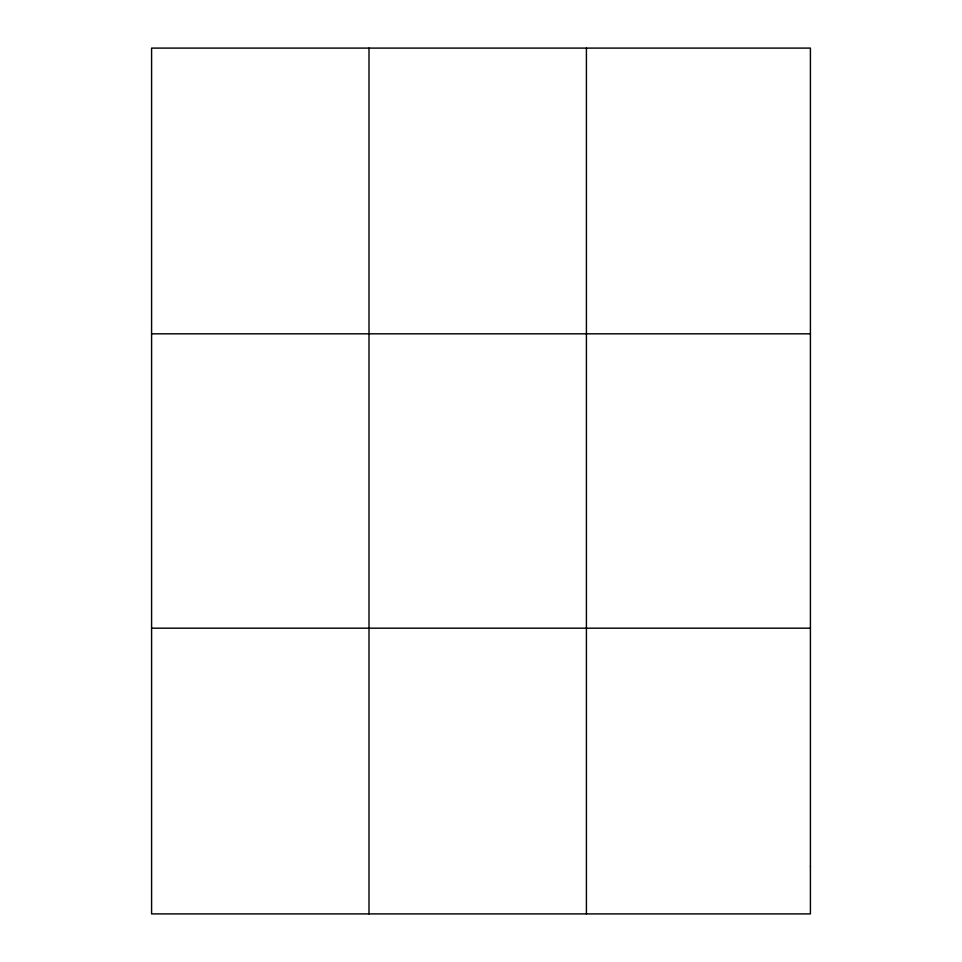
<?xml version="1.0" encoding="UTF-8"?>
<svg xmlns="http://www.w3.org/2000/svg" width="962" height="962" viewBox="0 0 962 962"><rect width="100%" height="100%" fill="white"/><g stroke="black" fill="none" stroke-linecap="round" stroke-linejoin="round"><path stroke-width="1.44" d="M368.999 913.9L368.999 48.1M586.411 913.9L586.411 48.1M151.587 333.814L810.413 333.814M151.587 628.186L810.413 628.186M810.413 866.281L810.413 913.9L151.587 913.9L151.587 48.1L810.413 48.1L810.413 866.281"/></g></svg>
